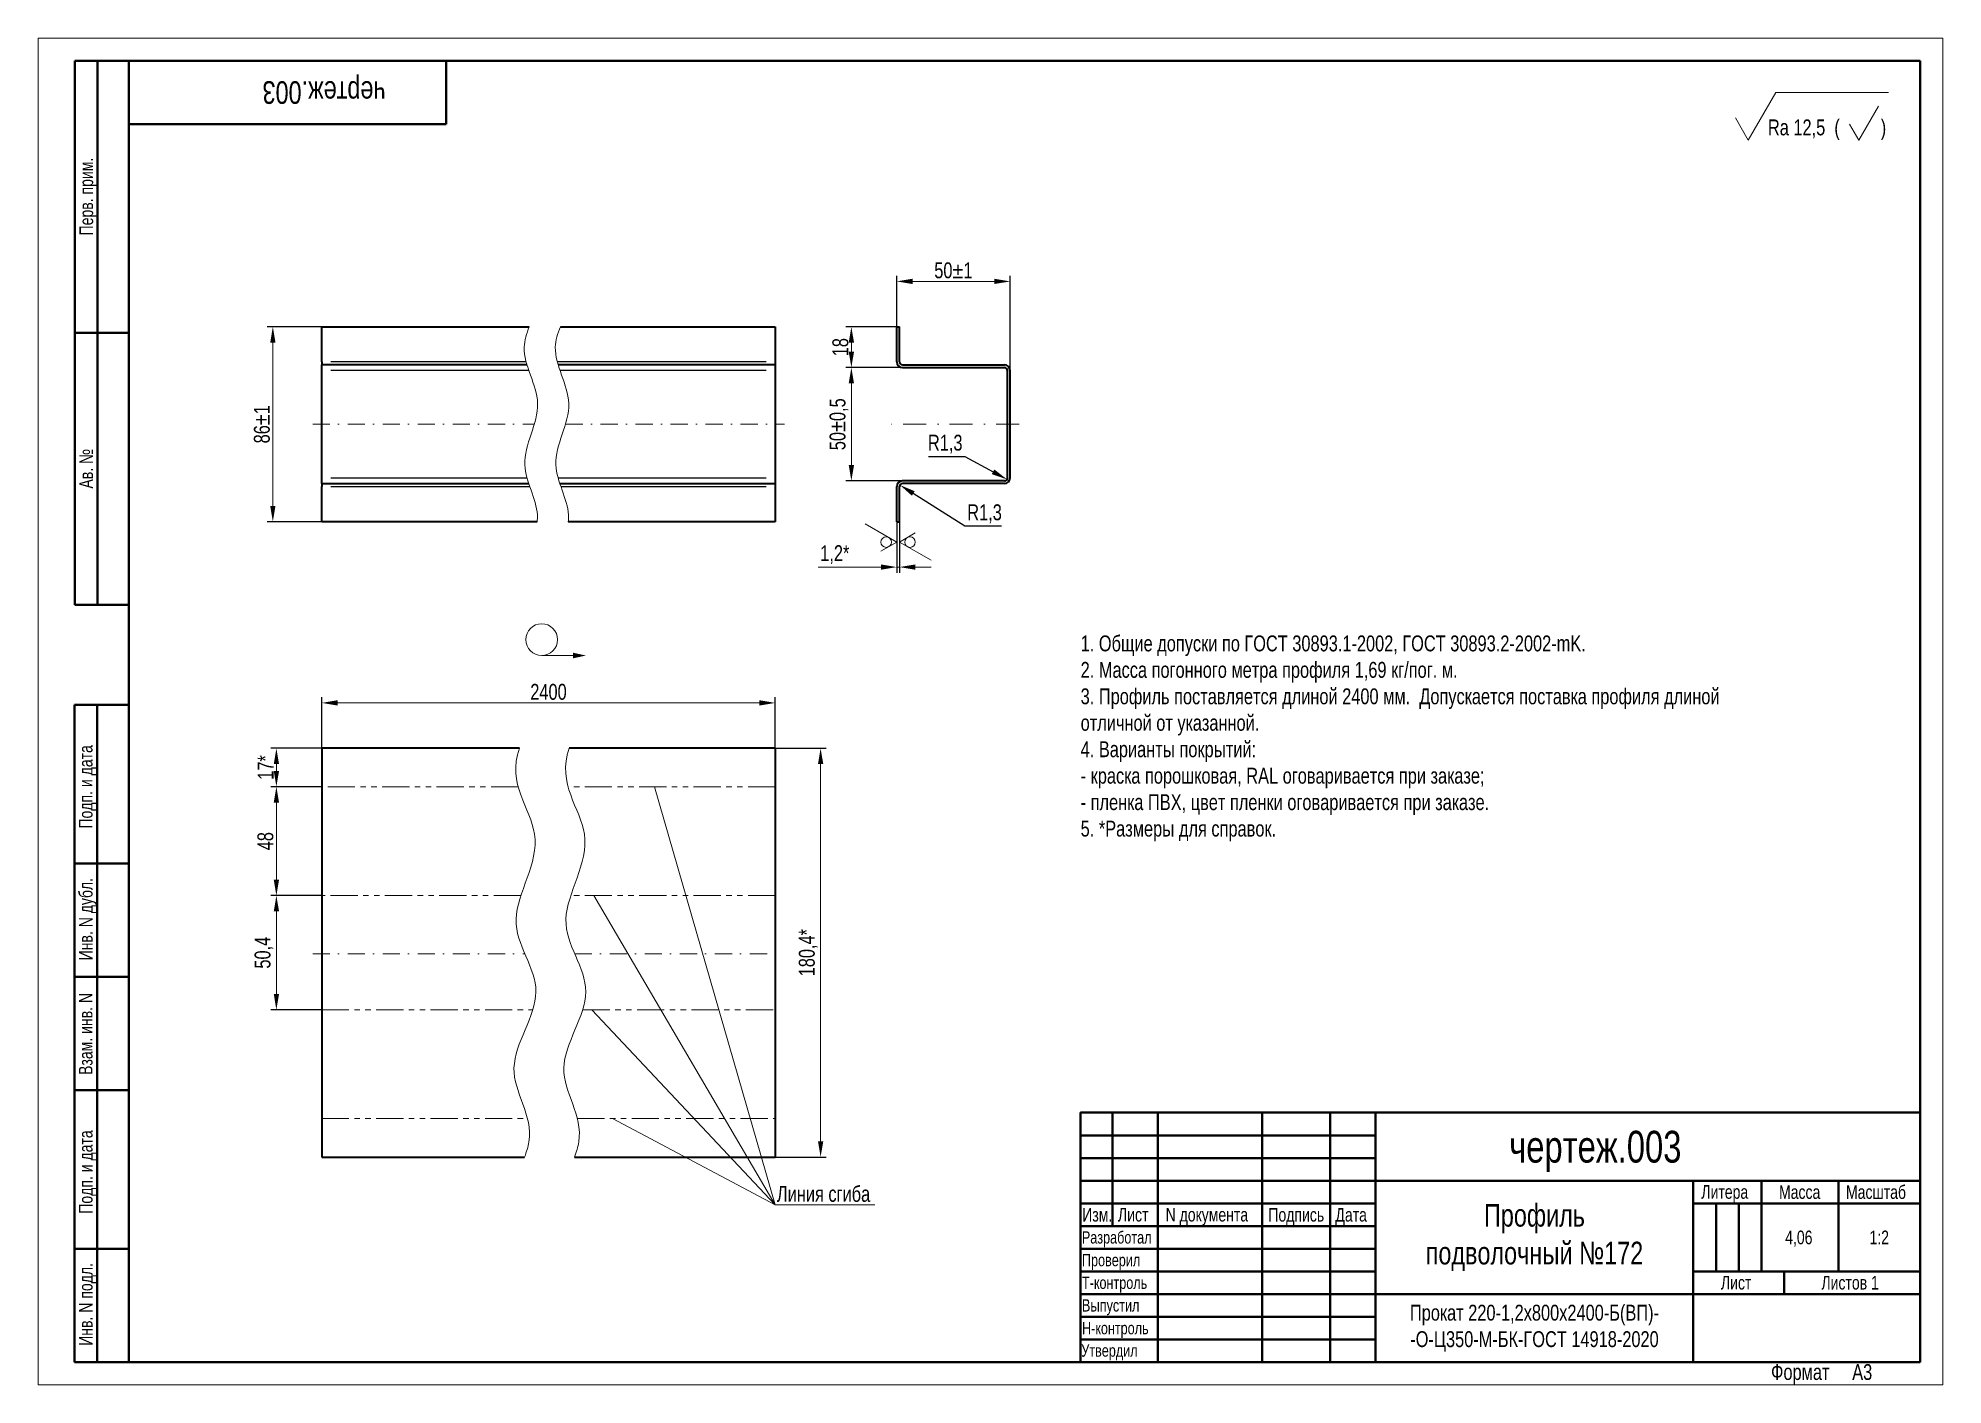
# Model space of a CAD drawing. Header units: millimetres. Extents: x 3259 to 3679, y 2708 to 3005.
import ezdxf

# ---------------------------------------------------------------- set-up
doc = ezdxf.new("R2010")
doc.units = ezdxf.units.MM
doc.linetypes.add('LT_03', pattern=[25.4, 12.7, -6.35, 0, -6.35])
doc.linetypes.add('LT_07', pattern=[20, 10, -2, 2, -2, 2, -2])
for name, color, linetype, lineweight in [('Layer_02', 5, 'Continuous', 13), ('Layer_03', 1, 'Continuous', 15), ('Layer_04', 82, 'Continuous', 13), ('Layer_05', 5, 'Continuous', 13), ('Layer_06', 7, 'Continuous', 35), ('Layer_07', 6, 'Continuous', 13), ('Layer_08', 7, 'Continuous', 40)]:
    doc.layers.add(name, color=color, linetype=linetype, lineweight=lineweight)
doc.styles.add('Style_02', font='ARIALNI_0.TTF', dxfattribs={"width": 0.9, "height": 3.5})
doc.dimstyles.new('DimStyle_03', dxfattribs={"dimtxt": 3.5, "dimasz": 2.5, "dimexe": 1.25, "dimexo": 0.625, "dimtad": 1, "dimtxsty": 'Style_02', "dimcen": 2.5, "dimazin": 3, "dimtfac": 1, "dimtmove": 0, "dimatfit": 3})
doc.dimstyles.new('DimStyle_04', dxfattribs={"dimtxt": 3.5, "dimasz": 2.5, "dimexe": 1.25, "dimexo": 0, "dimtad": 1, "dimlfac": 2, "dimtxsty": 'Style_02', "dimcen": 2.5, "dimazin": 3, "dimtfac": 1, "dimtmove": 0, "dimatfit": 3})

# ---------------------------------------------------------------- blocks, each defined once
blk = doc.blocks.new('*D13')
at = {"layer": 'Defpoints', "color": 0, "ltscale": 0.04, "transparency": 16777216}
for p in [(3322, 2848.44), (3312, 2839.95), (3322, 2839.95)]:
    blk.add_point(p, dxfattribs=at)
at = {"layer": 'Layer_03', "color": 0, "lineweight": -2, "ltscale": 0.04, "transparency": 16777216}
for p, q in [((3322, 2848.44), (3310.75, 2848.44)), ((3322, 2839.95), (3310.75, 2839.95))]:
    blk.add_line(p, q, dxfattribs=at)
at = {"layer": 'Layer_03', "color": 0, "ltscale": 0.04, "transparency": 16777216}
blk.add_line((3312, 2844.94), (3312, 2843.45), dxfattribs=at)
for points in [[(3311.42, 2844.94), (3312.59, 2844.94), (3312, 2848.44)], [(3311.42, 2843.45), (3312.59, 2843.45), (3312, 2839.95)]]:
    blk.add_solid(points, dxfattribs=at)
at = {"layer": 'Layer_03', "color": 0, "ltscale": 0.04, "transparency": 16777216, "insert": (3309.62, 2844.2), "char_height": 3.5, "attachment_point": 5, "rotation": 90, "style": 'Style_02'}
blk.add_mtext('17*', dxfattribs=at)
blk = doc.blocks.new('*D14')
at = {"layer": 'Layer_03', "color": 0, "lineweight": -2, "ltscale": 0.04, "transparency": 16777216}
for p, q in [((3322, 2839.95), (3310.75, 2839.95)), ((3322, 2815.96), (3310.75, 2815.96))]:
    blk.add_line(p, q, dxfattribs=at)
at = {"layer": 'Layer_03', "color": 0, "ltscale": 0.04, "transparency": 16777216}
blk.add_line((3312, 2836.45), (3312, 2819.46), dxfattribs=at)
for points in [[(3311.42, 2836.45), (3312.59, 2836.45), (3312, 2839.95)], [(3311.42, 2819.46), (3312.59, 2819.46), (3312, 2815.96)]]:
    blk.add_solid(points, dxfattribs=at)
at = {"layer": 'Layer_03', "color": 0, "ltscale": 0.04, "transparency": 16777216, "insert": (3309.59, 2827.95), "char_height": 3.5, "attachment_point": 5, "rotation": 90, "style": 'Style_02'}
blk.add_mtext('48', dxfattribs=at)
blk = doc.blocks.new('*D15')
at = {"layer": 'Layer_03', "color": 0, "lineweight": -2, "ltscale": 0.04, "transparency": 16777216}
for p, q in [((3322, 2815.96), (3310.75, 2815.96)), ((3322, 2790.76), (3310.75, 2790.76))]:
    blk.add_line(p, q, dxfattribs=at)
at = {"layer": 'Layer_03', "color": 0, "ltscale": 0.04, "transparency": 16777216}
blk.add_line((3312, 2812.46), (3312, 2794.26), dxfattribs=at)
for points in [[(3311.42, 2812.46), (3312.59, 2812.46), (3312, 2815.96)], [(3311.42, 2794.26), (3312.59, 2794.26), (3312, 2790.76)]]:
    blk.add_solid(points, dxfattribs=at)
at = {"layer": 'Layer_03', "color": 0, "ltscale": 0.04, "transparency": 16777216, "insert": (3309.27, 2803.36), "char_height": 3.5, "attachment_point": 5, "rotation": 90, "style": 'Style_02'}
blk.add_mtext('50,4', dxfattribs=at)
blk = doc.blocks.new('*D16')
at = {"layer": 'Layer_03', "color": 0, "lineweight": -2, "ltscale": 0.04, "transparency": 16777216}
for p, q in [((3422, 2848.44), (3433.25, 2848.44)), ((3422, 2758.28), (3433.25, 2758.28))]:
    blk.add_line(p, q, dxfattribs=at)
at = {"layer": 'Layer_03', "color": 0, "ltscale": 0.04, "transparency": 16777216}
blk.add_line((3432, 2844.94), (3432, 2761.78), dxfattribs=at)
for points in [[(3431.42, 2844.94), (3432.59, 2844.94), (3432, 2848.44)], [(3431.42, 2761.78), (3432.59, 2761.78), (3432, 2758.28)]]:
    blk.add_solid(points, dxfattribs=at)
at = {"layer": 'Layer_03', "color": 0, "ltscale": 0.04, "transparency": 16777216, "insert": (3429.27, 2803.36), "char_height": 3.5, "attachment_point": 5, "rotation": 90, "style": 'Style_02'}
blk.add_mtext('180,4*', dxfattribs=at)
blk = doc.blocks.new('*D12')
at = {"layer": 'Layer_03', "color": 0, "lineweight": -2, "ltscale": 0.04, "transparency": 16777216}
for p, q in [((3322, 2848.44), (3322, 2859.69)), ((3422, 2848.44), (3422, 2859.69))]:
    blk.add_line(p, q, dxfattribs=at)
at = {"layer": 'Layer_03', "color": 0, "ltscale": 0.04, "transparency": 16777216}
blk.add_line((3325.5, 2858.44), (3418.5, 2858.44), dxfattribs=at)
for points in [[(3325.5, 2859.03), (3325.5, 2857.86), (3322, 2858.44)], [(3418.5, 2859.03), (3418.5, 2857.86), (3422, 2858.44)]]:
    blk.add_solid(points, dxfattribs=at)
at = {"layer": 'Layer_03', "color": 0, "ltscale": 0.04, "transparency": 16777216, "insert": (3372, 2860.86), "char_height": 3.5, "attachment_point": 5, "style": 'Style_02'}
blk.add_mtext('2400', dxfattribs=at)
blk = doc.blocks.new('*D17')
at = {"layer": 'Layer_03', "color": 0, "lineweight": -2, "ltscale": 0.04, "transparency": 16777216}
for p, q in [((3322, 2941.39), (3309.97, 2941.39)), ((3322, 2898.39), (3309.97, 2898.39))]:
    blk.add_line(p, q, dxfattribs=at)
at = {"layer": 'Layer_03', "color": 0, "ltscale": 0.04, "transparency": 16777216}
blk.add_line((3311.22, 2937.89), (3311.22, 2901.89), dxfattribs=at)
for points in [[(3310.64, 2937.89), (3311.8, 2937.89), (3311.22, 2941.39)], [(3310.64, 2901.89), (3311.8, 2901.89), (3311.22, 2898.39)]]:
    blk.add_solid(points, dxfattribs=at)
at = {"layer": 'Layer_03', "color": 0, "ltscale": 0.04, "transparency": 16777216, "insert": (3308.81, 2919.89), "char_height": 3.5, "attachment_point": 5, "rotation": 90, "style": 'Style_02'}
blk.add_mtext('86%%P1', dxfattribs=at)
blk = doc.blocks.new('*D19')
at = {"layer": 'Layer_03', "color": 0, "lineweight": -2, "ltscale": 0.04, "transparency": 16777216}
for p, q in [((3450.03, 2932.39), (3437.53, 2932.39)), ((3450.03, 2907.39), (3437.53, 2907.39))]:
    blk.add_line(p, q, dxfattribs=at)
at = {"layer": 'Layer_03', "color": 0, "ltscale": 0.04, "transparency": 16777216}
blk.add_line((3438.78, 2928.89), (3438.78, 2910.89), dxfattribs=at)
for points in [[(3438.2, 2928.89), (3439.37, 2928.89), (3438.78, 2932.39)], [(3438.2, 2910.89), (3439.37, 2910.89), (3438.78, 2907.39)]]:
    blk.add_solid(points, dxfattribs=at)
at = {"layer": 'Layer_03', "color": 0, "ltscale": 0.04, "transparency": 16777216, "insert": (3436.05, 2919.89), "char_height": 3.5, "attachment_point": 5, "rotation": 90, "style": 'Style_02'}
blk.add_mtext('50%%P0,5', dxfattribs=at)
blk = doc.blocks.new('*D20')
at = {"layer": 'Layer_03', "color": 0, "lineweight": -2, "ltscale": 0.04, "transparency": 16777216}
for p, q in [((3448.78, 2941.39), (3437.53, 2941.39)), ((3450.03, 2932.39), (3437.53, 2932.39))]:
    blk.add_line(p, q, dxfattribs=at)
at = {"layer": 'Layer_03', "color": 0, "ltscale": 0.04, "transparency": 16777216}
blk.add_line((3438.78, 2937.89), (3438.78, 2935.89), dxfattribs=at)
for points in [[(3438.2, 2937.89), (3439.37, 2937.89), (3438.78, 2941.39)], [(3438.2, 2935.89), (3439.37, 2935.89), (3438.78, 2932.39)]]:
    blk.add_solid(points, dxfattribs=at)
at = {"layer": 'Layer_03', "color": 0, "ltscale": 0.04, "transparency": 16777216, "insert": (3436.37, 2936.89), "char_height": 3.5, "attachment_point": 5, "rotation": 90, "style": 'Style_02'}
blk.add_mtext('18', dxfattribs=at)
blk = doc.blocks.new('*D18')
at = {"layer": 'Layer_03', "color": 0, "lineweight": -2, "ltscale": 0.04, "transparency": 16777216}
for p, q in [((3448.78, 2941.39), (3448.78, 2952.64)), ((3473.78, 2931.74), (3473.78, 2952.64))]:
    blk.add_line(p, q, dxfattribs=at)
at = {"layer": 'Layer_03', "color": 0, "ltscale": 0.04, "transparency": 16777216}
blk.add_line((3470.28, 2951.39), (3452.28, 2951.39), dxfattribs=at)
for points in [[(3452.28, 2951.98), (3452.28, 2950.81), (3448.78, 2951.39)], [(3470.28, 2951.98), (3470.28, 2950.81), (3473.78, 2951.39)]]:
    blk.add_solid(points, dxfattribs=at)
at = {"layer": 'Layer_03', "color": 0, "ltscale": 0.04, "transparency": 16777216, "insert": (3461.28, 2953.81), "char_height": 3.5, "attachment_point": 5, "style": 'Style_02'}
blk.add_mtext('50%%P1', dxfattribs=at)
blk = doc.blocks.new('*D21')
at = {"layer": 'Layer_03', "color": 0, "lineweight": -2, "ltscale": 0.04, "transparency": 16777216}
for p, q in [((3448.78, 2898.39), (3448.78, 2887.14)), ((3449.38, 2898.39), (3449.38, 2887.14))]:
    blk.add_line(p, q, dxfattribs=at)
at = {"layer": 'Layer_03', "color": 0, "ltscale": 0.04, "transparency": 16777216}
for p, q in [((3445.28, 2888.39), (3431.47, 2888.39)), ((3449.38, 2888.39), (3448.78, 2888.39)), ((3452.88, 2888.39), (3456.38, 2888.39))]:
    blk.add_line(p, q, dxfattribs=at)
for points in [[(3445.28, 2888.98), (3445.28, 2887.81), (3448.78, 2888.39)], [(3452.88, 2888.98), (3452.88, 2887.81), (3449.38, 2888.39)]]:
    blk.add_solid(points, dxfattribs=at)
at = {"layer": 'Layer_03', "color": 0, "ltscale": 0.04, "transparency": 16777216, "insert": (3435.13, 2891.13), "char_height": 3.5, "attachment_point": 5, "style": 'Style_02'}
blk.add_mtext('1,2*', dxfattribs=at)
blk = doc.blocks.new('*D69')
at = {"layer": 'Layer_03', "color": 0, "lineweight": -2, "ltscale": 0.04, "transparency": 16777216}
for p, q in [((3455.76, 2912.77), (3463.83, 2912.77)), ((3463.83, 2912.77), (3470.03, 2909.4))]:
    blk.add_line(p, q, dxfattribs=at)
at = {"layer": 'Layer_03', "color": 0, "ltscale": 0.04, "transparency": 16777216}
blk.add_solid([(3470.31, 2909.92), (3469.75, 2908.89), (3473.1, 2907.73)], dxfattribs=at)
at = {"layer": 'Layer_03', "color": 0, "ltscale": 0.04, "transparency": 16777216, "insert": (3459.48, 2915.5), "char_height": 3.5, "attachment_point": 5, "style": 'Style_02'}
blk.add_mtext('R1,3', dxfattribs=at)
blk = doc.blocks.new('*D70')
at = {"layer": 'Layer_03', "color": 0, "lineweight": -2, "ltscale": 0.04, "transparency": 16777216}
for p, q in [((3463.8, 2897.41), (3452.44, 2904.62)), ((3471.88, 2897.41), (3463.8, 2897.41))]:
    blk.add_line(p, q, dxfattribs=at)
at = {"layer": 'Layer_03', "color": 0, "ltscale": 0.04, "transparency": 16777216}
blk.add_solid([(3452.75, 2905.11), (3452.13, 2904.13), (3449.48, 2906.49)], dxfattribs=at)
at = {"layer": 'Layer_03', "color": 0, "ltscale": 0.04, "transparency": 16777216, "insert": (3468.15, 2900.15), "char_height": 3.5, "attachment_point": 5, "style": 'Style_02'}
blk.add_mtext('R1,3', dxfattribs=at)

msp = doc.modelspace()

# ---------------------------------------------------------------- linework, layer by layer
at = {"layer": 'Layer_04', "linetype": 'LT_03', "ltscale": 0.3}
for p, q in [((3320.0021, 2919.8949), (3368.8731, 2919.8949)), ((3375.7351, 2919.8949), (3424.0021, 2919.8949)), ((3320.0021, 2803.1183), (3366.7815, 2803.1183)), ((3377.7764, 2803.1183), (3424.0021, 2803.1183))]:
    msp.add_line(p, q, dxfattribs=at)
at = {"layer": 'Layer_04', "linetype": 'LT_03', "ltscale": 0.4}
msp.add_line((3475.7827, 2919.8949), (3446.7827, 2919.8949), dxfattribs=at)
at = {"layer": 'Layer_05', "linetype": 'LT_07', "ltscale": 0.6}
for p, q in [((3365.3356, 2839.9485), (3322.0021, 2839.9485)), ((3422.0021, 2839.9485), (3376.3305, 2839.9485)), ((3365.9303, 2815.9562), (3322.0021, 2815.9562)), ((3422.0021, 2815.9562), (3376.9251, 2815.9562)), ((3322.0021, 2790.764), (3368.5283, 2790.764)), ((3379.5232, 2790.764), (3422.0021, 2790.764)), ((3322.0021, 2766.7717), (3367.3636, 2766.7717)), ((3378.3585, 2766.7717), (3422.0021, 2766.7717))]:
    msp.add_line(p, q, dxfattribs=at)
at = {"layer": 'Layer_06', "lineweight": 13, "ltscale": 0.303109}
msp.add_line((3636.5293, 2982.5462), (3642.5914, 2993.0462), dxfattribs=at)
at = {"layer": 'Layer_06', "lineweight": 13}
msp.add_line((3642.5914, 2993.0462), (3667.4603, 2993.0462), dxfattribs=at)
at = {"layer": 'Layer_06', "lineweight": 13, "ltscale": 0.141451}
msp.add_line((3636.5293, 2982.5462), (3633.7002, 2987.4462), dxfattribs=at)
at = {"layer": 'Layer_06', "lineweight": 13, "ltscale": 0.216506}
msp.add_line((3660.8937, 2982.5462), (3665.2238, 2990.0462), dxfattribs=at)
at = {"layer": 'Layer_06', "lineweight": 13, "ltscale": 0.101036}
msp.add_line((3660.8937, 2982.5462), (3658.8729, 2986.0462), dxfattribs=at)
at = {"layer": 'Layer_06', "linetype": 'Continuous'}
for p, q in [((3322.0021, 2941.3949), (3367.7633, 2941.3949)), ((3322.0021, 2933.6449), (3322.0021, 2941.3949)), ((3374.6253, 2941.3949), (3422.0021, 2941.3949)), ((3422.0021, 2941.3949), (3422.0021, 2898.3949)), ((3448.7827, 2933.6449), (3448.7827, 2941.3949)), ((3448.7827, 2941.3949), (3449.3827, 2941.3949)), ((3449.3827, 2933.6449), (3449.3827, 2941.3949)), ((3322.0021, 2933.6449), (3322.0021, 2932.9949)), ((3322.0021, 2931.7449), (3322.0021, 2932.9949)), ((3367.2649, 2932.9949), (3322.0021, 2932.9949)), ((3322.0021, 2908.0449), (3322.0021, 2931.7449)), ((3422.0021, 2932.9949), (3374.127, 2932.9949)), ((3450.0327, 2932.9949), (3472.5327, 2932.9949)), ((3450.0327, 2932.3949), (3472.5327, 2932.3949)), ((3473.1827, 2908.0449), (3473.1827, 2931.7449)), ((3473.7827, 2908.0449), (3473.7827, 2931.7449)), ((3322.0021, 2906.7949), (3322.0021, 2908.0449)), ((3322.0021, 2906.7949), (3367.6547, 2906.7949)), ((3322.0021, 2906.7949), (3322.0021, 2906.1449)), ((3374.5167, 2906.7949), (3422.0021, 2906.7949)), ((3472.5327, 2907.3949), (3450.0327, 2907.3949)), ((3472.5327, 2906.7949), (3450.0327, 2906.7949)), ((3322.0021, 2898.3949), (3322.0021, 2906.1449)), ((3448.7827, 2898.3949), (3448.7827, 2906.1449)), ((3449.3827, 2898.3949), (3449.3827, 2906.1449)), ((3369.498, 2898.3949), (3322.0021, 2898.3949)), ((3422.0021, 2898.3949), (3376.36, 2898.3949)), ((3448.7827, 2898.3949), (3449.3827, 2898.3949)), ((3322.0021, 2848.4446), (3322.0021, 2758.2756)), ((3365.5824, 2848.4446), (3322.0021, 2848.4446)), ((3422.0021, 2848.4446), (3376.5773, 2848.4446)), ((3422.0021, 2848.4446), (3422.0021, 2758.2756)), ((3322.0021, 2758.2756), (3366.7462, 2758.2756)), ((3377.7411, 2758.2756), (3422.0021, 2758.2756))]:
    msp.add_line(p, q, dxfattribs=at)
at = {"layer": 'Layer_06', "linetype": 'Continuous', "lineweight": 25}
for p, q in [((3367.0815, 2933.6449), (3324.0021, 2933.6449)), ((3367.6685, 2931.7449), (3324.0021, 2931.7449)), ((3420.0021, 2933.6449), (3373.9435, 2933.6449)), ((3420.0021, 2931.7449), (3374.5306, 2931.7449)), ((3324.0021, 2908.0449), (3367.2732, 2908.0449)), ((3374.1352, 2908.0449), (3420.0021, 2908.0449)), ((3324.0021, 2906.1449), (3367.8739, 2906.1449)), ((3374.7359, 2906.1449), (3420.0021, 2906.1449))]:
    msp.add_line(p, q, dxfattribs=at)
at = {"layer": 'Layer_06', "linetype": 'Continuous'}
for centre, radius, start, end in [((3450.0327, 2933.6449), 1.25, 180, 270), ((3450.0327, 2933.6449), 0.65, 180, 270), ((3472.5327, 2931.7449), 1.25, 0, 90), ((3472.5327, 2931.7449), 0.65, 0, 90), ((3450.0327, 2906.1449), 1.25, 90, 180), ((3450.0327, 2906.1449), 0.65, 90, 180), ((3472.5327, 2908.0449), 1.25, 270, 0), ((3472.5327, 2908.0449), 0.65, 270, 0)]:
    msp.add_arc(centre, radius, start, end, dxfattribs=at)
at = {"layer": 'Layer_07'}
for p, q in [((3259.4603, 3005.0462), (3259.4603, 2708.0462)), ((3679.4603, 3005.0462), (3259.4603, 3005.0462)), ((3679.4603, 2708.0462), (3679.4603, 3005.0462)), ((3448.7827, 2893.8931), (3441.8193, 2897.9545)), ((3448.7827, 2893.8931), (3445.2643, 2891.8836)), ((3449.3827, 2893.8931), (3452.8827, 2895.9345)), ((3449.3827, 2893.8931), (3456.3827, 2889.8951)), ((3370.515, 2868.8983), (3377.4187, 2868.8907)), ((3395.3839, 2839.9485), (3422.0021, 2747.792)), ((3382.0093, 2815.9562), (3422.0021, 2747.792)), ((3381.5221, 2790.764), (3422.0021, 2747.792)), ((3386.1251, 2766.7717), (3422.0021, 2747.792)), ((3422.0021, 2747.792), (3443.963, 2747.792)), ((3259.4603, 2708.0462), (3679.4603, 2708.0462))]:
    msp.add_line(p, q, dxfattribs=at)
for centre, radius in [((3446.4492, 2893.9037), 1.1665), ((3451.7162, 2893.9037), 1.1665), ((3370.515, 2872.4034), 3.5051)]:
    msp.add_circle(centre, radius, dxfattribs=at)
for points, knots in [([(3367.7633, 2941.3949), (3367.1499, 2939.9014), (3365.4356, 2934.3549), (3372.665, 2924.1265), (3363.9883, 2911.7322), (3369.6854, 2902.9788), (3369.5515, 2898.891), (3369.498, 2898.3949)], [2.64686143, 2.64686143, 2.64686143, 2.64686143, 7.36338901, 20.11506941, 33.98274813, 45.3499786, 46.92640367, 46.92640367, 46.92640367, 46.92640367]), ([(3374.6253, 2941.3949), (3374.0119, 2939.9014), (3372.2976, 2934.3549), (3379.527, 2924.1265), (3370.8503, 2911.7322), (3376.5474, 2902.9788), (3376.4135, 2898.891), (3376.36, 2898.3949)], [2.64686143, 2.64686143, 2.64686143, 2.64686143, 7.36338901, 20.11506941, 33.98274813, 45.3499786, 46.92640367, 46.92640367, 46.92640367, 46.92640367]), ([(3365.5824, 2848.4446), (3362.8027, 2840.5883), (3374.1555, 2828.8734), (3360.1228, 2809.8559), (3373.846, 2795.2855), (3359.8701, 2777.4156), (3369.4475, 2766.6603), (3367.1523, 2759.44), (3366.7462, 2758.2756)], [0.12453212, 0.12453212, 0.12453212, 0.12453212, 1, 2, 3, 4, 5, 5.18252121, 5.18252121, 5.18252121, 5.18252121]), ([(3376.5773, 2848.4446), (3373.7976, 2840.5883), (3385.1504, 2828.8734), (3371.1176, 2809.8559), (3384.8409, 2795.2855), (3370.865, 2777.4156), (3380.4424, 2766.6603), (3378.1472, 2759.44), (3377.7411, 2758.2756)], [0.12453212, 0.12453212, 0.12453212, 0.12453212, 1, 2, 3, 4, 5, 5.18252121, 5.18252121, 5.18252121, 5.18252121])]:
    msp.add_open_spline(points, degree=3, knots=knots, dxfattribs=at)
msp.add_solid([(3377.419, 2868.2753), (3380.24, 2868.8868), (3377.4184, 2869.5061)], dxfattribs=at)
at = {"layer": 'Layer_08', "linetype": 'Continuous'}
for p, q in [((3674.4603, 3000.0462), (3267.5836, 3000.0462)), ((3267.5836, 2880.0462), (3267.5836, 3000.0462)), ((3272.5836, 2880.0462), (3272.5836, 3000.0462)), ((3279.4603, 3000.0462), (3279.4603, 2713.0462)), ((3349.4603, 3000.0462), (3349.4603, 2986.0462)), ((3674.4603, 2713.0462), (3674.4603, 3000.0462)), ((3279.4603, 2986.0462), (3349.4603, 2986.0462)), ((3267.5836, 2940.0462), (3279.4603, 2940.0462)), ((3267.5836, 2880.0462), (3279.4603, 2880.0462)), ((3267.4603, 2713.0462), (3267.4603, 2858.0462)), ((3267.4603, 2858.0462), (3279.4603, 2858.0462)), ((3272.4603, 2713.0462), (3272.4603, 2858.0462)), ((3267.4603, 2823.0462), (3279.4603, 2823.0462)), ((3267.4603, 2798.0462), (3279.4603, 2798.0462)), ((3267.4603, 2773.0462), (3279.4603, 2773.0462)), ((3489.337, 2763.0795), (3554.3803, 2763.0795)), ((3489.337, 2758.0762), (3554.3803, 2758.0762)), ((3489.337, 2753.0728), (3554.3803, 2753.0728)), ((3629.4303, 2748.0695), (3629.4303, 2733.0595)), ((3634.4336, 2748.0695), (3634.4336, 2733.0595)), ((3267.4603, 2738.0462), (3279.4603, 2738.0462)), ((3489.337, 2738.0628), (3554.3803, 2738.0628)), ((3489.337, 2733.0595), (3554.3803, 2733.0595)), ((3489.337, 2728.0562), (3554.3803, 2728.0562)), ((3489.337, 2723.0528), (3554.3803, 2723.0528)), ((3489.337, 2718.0495), (3554.3803, 2718.0495)), ((3267.4603, 2713.0462), (3279.4603, 2713.0462)), ((3279.4603, 2713.0462), (3674.4603, 2713.0462))]:
    msp.add_line(p, q, dxfattribs=at)
for points in [[(3674.4603, 2768.0828), (3489.3369, 2768.0828), (3489.3369, 2713.0462)], [(3496.3416, 2768.0828), (3496.3416, 2743.0662)], [(3506.3483, 2768.0828), (3506.3483, 2713.0462)], [(3529.3636, 2768.0828), (3529.3636, 2713.0462)], [(3544.3736, 2768.0828), (3544.3736, 2713.0462)], [(3554.3803, 2768.0828), (3554.3803, 2713.0462)], [(3674.4603, 2753.0728), (3554.3803, 2753.0728)], [(3624.4269, 2753.0728), (3624.4269, 2713.0462)], [(3639.4369, 2753.0728), (3639.4369, 2733.0595)], [(3656.4483, 2753.0728), (3656.4483, 2733.0595)], [(3656.4483, 2753.0728), (3656.4483, 2733.0595)], [(3489.3369, 2748.0695), (3554.3803, 2748.0695)], [(3624.4269, 2748.0695), (3674.4603, 2748.0695)], [(3489.3369, 2743.0662), (3554.3803, 2743.0662)], [(3624.4269, 2733.0595), (3674.4603, 2733.0595)], [(3644.4403, 2733.0595), (3644.4403, 2728.0562)], [(3554.3803, 2728.0562), (3674.4603, 2728.0562)]]:
    msp.add_lwpolyline(points, dxfattribs=at)

# ---------------------------------------------------------------- texts
at = {"layer": 'Layer_02', "linetype": 'Continuous', "style": 'Style_02', "width": 0.9}
msp.add_text('чертеж.003', height=5, rotation=180, dxfattribs=at).set_placement((3336.0769, 2995.5468))
for s, height, p in [('Rа 12,5  (         )', 3.5, (3640.8823, 2983.6056)), ('чертеж.003', 7, (3583.8282, 2757.0736)), ('Изм.', 3, (3489.6879, 2744.0702)), ('Лист', 3, (3497.5686, 2744.0812)), ('N документа', 3, (3508.0664, 2744.0879)), ('Подпись', 3, (3530.7171, 2744.0655)), ('Дата', 3, (3545.5088, 2744.0589)), ('Разработал', 2.7, (3489.6023, 2739.2237)), ('4,06', 3, (3644.6809, 2739.0701)), ('1:2', 3, (3663.2699, 2739.0756)), ('Проверил', 2.7, (3489.6147, 2734.22)), ('Т-контроль', 2.7, (3489.6471, 2729.2224)), ('Выпустил', 2.7, (3489.6232, 2724.2288)), ('Н-контроль', 2.7, (3489.6471, 2719.2157)), ('Утвердил', 2.7, (3489.4751, 2714.269))]:
    msp.add_text(s, height=height, dxfattribs=at).set_placement(p)
at = {"layer": 'Layer_02', "linetype": 'Continuous', "lineweight": 25, "style": 'Style_02', "width": 0.9}
for s, p in [('Перв. прим.', (3271.5831, 2961.5221)), ('Ав. №', (3271.5844, 2905.7091)), ('Подп. и дата', (3271.4559, 2830.7248)), ('Инв. N дубл.', (3271.4626, 2801.6664)), ('Взам. инв. N', (3271.454, 2776.4049)), ('Подп. и дата', (3271.4601, 2745.7815)), ('Инв. N подл.', (3271.4585, 2716.6719))]:
    msp.add_text(s, height=3, rotation=90, dxfattribs=at).set_placement(p)
at = {"layer": 'Layer_02', "ltscale": 0.04, "style": 'Style_02', "width": 0.9}
msp.add_text('Линия сгиба', height=3.5, dxfattribs=at).set_placement((3422.3646, 2748.4239))
at = {"layer": 'Layer_02', "linetype": 'Continuous', "lineweight": 25, "style": 'Style_02', "width": 0.9}
for s, p in [('Литера', (3626.1971, 2749.1023)), ('Масса', (3643.3248, 2749.0725)), ('Масштаб', (3658.0927, 2749.0744)), ('Лист ', (3630.5142, 2729.088)), ('Листов 1', (3652.674, 2729.0825))]:
    msp.add_text(s, height=3, dxfattribs=at).set_placement(p)
at = {"layer": 'Layer_02', "insert": (3489.3369, 2873.3109), "char_height": 3.5, "attachment_point": 1, "style": 'Style_02'}
msp.add_mtext_dynamic_manual_height_columns('1. Общие допуски по ГОСТ 30893.1-2002, ГОСТ 30893.2-2002-mK.\\P\\pxb0.25,ql;2. Масса погонного метра профиля 1,69 кг/пог. м.   \\P3. Профиль поставляется длиной 2400 мм.  Допускается поставка профиля длиной отличной от указанной.\\P\\pq*;4. Варианты покрытий:\\P- краска порошковая, RAL оговаривается при заказе;\\P- пленка ПВХ, цвет пленки оговаривается при заказе.\\P\\pql;5. *Размеры для справок.', width=144.658309, gutter_width=70, heights=[66.3287], dxfattribs=at)
at = {"layer": 'Layer_02', "linetype": 'Continuous', "width": 70.046667, "attachment_point": 5, "style": 'Style_02'}
for s, insert, char_height in [('\\pxqc,t45,48;Профиль \\P\\pq*,tz;подволочный №172', (3589.4036, 2740.5645), 5), ('Прокат 220-1,2х800х2400-Б(ВП)-\\P-О-Ц350-М-БК-ГОСТ 14918-2020', (3589.4036, 2720.5512), 3.5)]:
    msp.add_mtext(s, dxfattribs=dict(at, insert=insert, char_height=char_height))
at = {"layer": 'Layer_02', "linetype": 'Continuous', "lineweight": 25, "insert": (3641.5578, 2712.6395), "char_height": 3.5, "width": 32.951458, "attachment_point": 1, "style": 'Style_02'}
msp.add_mtext('Формат     А3', dxfattribs=at)

# ---------------------------------------------------------------- dimensions: what is measured, and where the dimension line sits
at = {"layer": 'Layer_03', "ltscale": 0.04}
for base, p1, p2, angle, text, picture, middle in [((3448.7827, 2951.3949), (3473.7827, 2931.7449), (3448.7827, 2941.3949), 180, '<>%%P1', '*D18', (3461.2827, 2953.8069)), ((3311.2193, 2898.3949), (3322.0021, 2941.3949), (3322.0021, 2898.3949), 90, '<>%%P1', '*D17', (3308.8073, 2919.8949)), ((3438.7827, 2907.3949), (3450.0327, 2932.3949), (3450.0327, 2907.3949), 90, '<>%%P0,5', '*D19', (3436.0472, 2919.8949)), ((3312.0021, 2839.9485), (3322.0021, 2848.4446), (3322.0021, 2839.9485), 90, '<>*', '*D13', (3309.6199, 2844.1965)), ((3432.0021, 2758.2756), (3422.0021, 2848.4446), (3422.0021, 2758.2756), 90, '180,4*', '*D16', (3429.2666, 2803.3601))]:
    dim = msp.add_linear_dim(base=base, p1=p1, p2=p2, angle=angle, text=text, dimstyle='DimStyle_04', override={"dimasz": 3.5, "dimdec": 1, "dimlwd": -1}, dxfattribs=at)
    dim.commit()
    dim.dimension.update_dxf_attribs({"geometry": picture, "text_midpoint": middle})
for base, p1, p2, picture, middle in [((3438.7827, 2932.3949), (3448.7827, 2941.3949), (3450.0327, 2932.3949), '*D20', (3436.3707, 2936.8949)), ((3312.0021, 2815.9562), (3322.0021, 2839.9485), (3322.0021, 2815.9562), '*D14', (3309.5901, 2827.9524)), ((3312.0021, 2790.764), (3322.0021, 2815.9562), (3322.0021, 2790.764), '*D15', (3309.2666, 2803.3601))]:
    dim = msp.add_linear_dim(base=base, p1=p1, p2=p2, angle=90, dimstyle='DimStyle_04', override={"dimasz": 3.5, "dimdec": 1, "dimlwd": -1}, dxfattribs=at)
    dim.commit()
    dim.dimension.update_dxf_attribs({"geometry": picture, "text_midpoint": middle})
for center, mpoint, picture, middle in [((3472.5327, 2908.0449), (3471.9615, 2908.3551), '*D69', (3459.4822, 2912.7684)), ((3450.0327, 2906.1449), (3450.5816, 2905.7968), '*D70', (3468.1542, 2897.4095))]:
    dim = msp.add_radius_dim(center=center, mpoint=mpoint, dimstyle='DimStyle_03', override={"dimasz": 3.5, "dimlfac": 2, "dimse1": 1}, dxfattribs=at)
    dim.commit()
    dim.dimension.update_dxf_attribs({"geometry": picture, "text_midpoint": middle, "dimtype": 164})
dim = msp.add_linear_dim(base=(3449.3827, 2888.3949), p1=(3448.7827, 2898.3949), p2=(3449.3827, 2898.3949), angle=180, text='<>*', dimstyle='DimStyle_04', override={"dimasz": 3.5, "dimdec": 1, "dimlwd": -1}, dxfattribs=at)
dim.commit()
dim.dimension.update_dxf_attribs({"geometry": '*D21', "text_midpoint": (3435.128, 2888.3949), "dimtype": 160})
dim = msp.add_linear_dim(base=(3422.0021, 2858.4446), p1=(3322.0021, 2848.4446), p2=(3422.0021, 2848.4446), text='2400', dimstyle='DimStyle_04', override={"dimasz": 3.5, "dimdec": 1, "dimlwd": -1}, dxfattribs=at)
dim.commit()
dim.dimension.update_dxf_attribs({"geometry": '*D12', "text_midpoint": (3372.0021, 2860.8566)})

doc.saveas('drawing.dxf')
